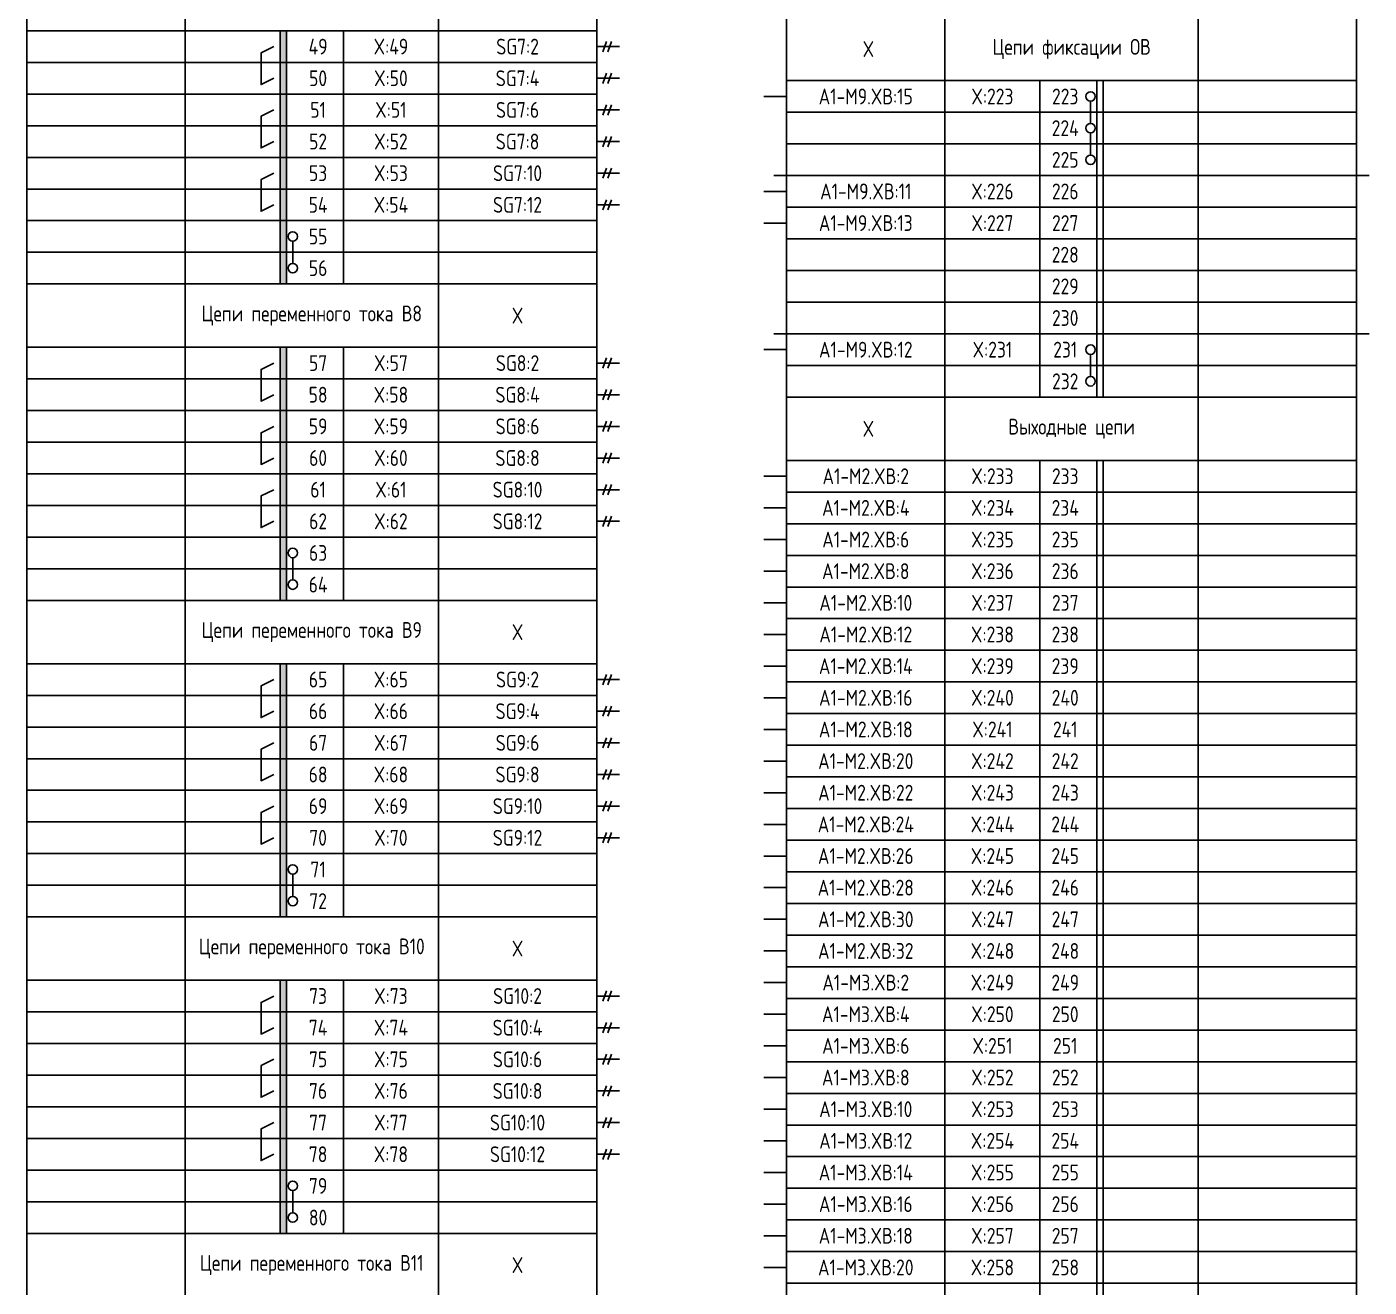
# Model space of a CAD drawing. Header units: millimetres. Extents: x -1315 to 7958, y -96 to 618.
# Drawn here: x 6228 to 6440, y 131.6 to 330.7 of the extents above; entities that cross this region are included whole.
import ezdxf

# ---------------------------------------------------------------- set-up
doc = ezdxf.new("R2010")
doc.units = ezdxf.units.MM
doc.styles.add('Gost_type_A', font='GOST_A.TTF')

msp = doc.modelspace()

# ---------------------------------------------------------------- hatches: boundary and pattern name
h = msp.add_hatch(color=256)
h.dxf.hatch_style = 1
h.paths.add_polyline_path([(6269, 330.07), (6268, 330.07), (6268, 290.07), (6269, 290.07)])
h = msp.add_hatch(color=256)
h.dxf.hatch_style = 1
h.paths.add_polyline_path([(6269, 280.07), (6268, 280.07), (6268, 240.07), (6269, 240.07)])
h = msp.add_hatch(color=256)
h.dxf.hatch_style = 1
h.paths.add_polyline_path([(6269, 230.07), (6268, 230.07), (6268, 190.07), (6269, 190.07)])
h = msp.add_hatch(color=256)
h.dxf.hatch_style = 1
h.paths.add_polyline_path([(6269, 180.07), (6268, 180.07), (6268, 140.07), (6269, 140.07)])

# ---------------------------------------------------------------- linework, layer by layer
for p, q in [((6318, 327.57), (6321.62, 327.57)), ((6319.54, 328.38), (6318.96, 326.76)), ((6320.33, 328.38), (6319.75, 326.76)), ((6318, 322.57), (6321.62, 322.57)), ((6319.54, 323.38), (6318.96, 321.76)), ((6320.33, 323.38), (6319.75, 321.76)), ((6397, 322.19), (6397, 272.19)), ((6319.54, 318.38), (6318.96, 316.76)), ((6320.33, 318.38), (6319.75, 316.76)), ((6348, 319.69), (6344.38, 319.69)), ((6396, 315.44), (6396, 318.94)), ((6318, 317.57), (6321.62, 317.57)), ((6396, 310.44), (6396, 313.94)), ((6318, 312.57), (6321.62, 312.57)), ((6319.54, 313.38), (6318.96, 311.76)), ((6320.33, 313.38), (6319.75, 311.76)), ((6318, 307.57), (6321.62, 307.57)), ((6319.54, 308.38), (6318.96, 306.76)), ((6320.33, 308.38), (6319.75, 306.76)), ((6346, 307.19), (6440, 307.19)), ((6319.54, 303.38), (6318.96, 301.76)), ((6320.33, 303.38), (6319.75, 301.76)), ((6348, 304.69), (6344.38, 304.69)), ((6318, 302.57), (6321.62, 302.57)), ((6348, 299.69), (6344.38, 299.69)), ((6270, 293.32), (6270, 296.82)), ((6346, 282.19), (6440, 282.19)), ((6319.54, 278.38), (6318.96, 276.76)), ((6320.33, 278.38), (6319.75, 276.76)), ((6348, 279.69), (6344.38, 279.69)), ((6396, 275.44), (6396, 278.94)), ((6318, 277.57), (6321.62, 277.57)), ((6318, 272.57), (6321.62, 272.57)), ((6319.54, 273.38), (6318.96, 271.76)), ((6320.33, 273.38), (6319.75, 271.76)), ((6318, 267.57), (6321.62, 267.57)), ((6319.54, 268.38), (6318.96, 266.76)), ((6320.33, 268.38), (6319.75, 266.76)), ((6319.54, 263.38), (6318.96, 261.76)), ((6320.33, 263.38), (6319.75, 261.76)), ((6318, 262.57), (6321.62, 262.57)), ((6397, 262.19), (6397, 42.19)), ((6348, 259.69), (6344.38, 259.69)), ((6318, 257.57), (6321.62, 257.57)), ((6319.54, 258.38), (6318.96, 256.76)), ((6320.33, 258.38), (6319.75, 256.76)), ((6348, 254.69), (6344.38, 254.69)), ((6318, 252.57), (6321.62, 252.57)), ((6319.54, 253.38), (6318.96, 251.76)), ((6320.33, 253.38), (6319.75, 251.76)), ((6348, 249.69), (6344.38, 249.69)), ((6270, 243.32), (6270, 246.82)), ((6348, 244.69), (6344.38, 244.69)), ((6348, 239.69), (6344.38, 239.69)), ((6348, 234.69), (6344.38, 234.69)), ((6348, 229.69), (6344.38, 229.69)), ((6318, 227.57), (6321.62, 227.57)), ((6319.54, 228.38), (6318.96, 226.76)), ((6320.33, 228.38), (6319.75, 226.76)), ((6319.54, 223.38), (6318.96, 221.76)), ((6320.33, 223.38), (6319.75, 221.76)), ((6348, 224.69), (6344.38, 224.69)), ((6318, 222.57), (6321.62, 222.57)), ((6319.54, 218.38), (6318.96, 216.76)), ((6320.33, 218.38), (6319.75, 216.76)), ((6348, 219.69), (6344.38, 219.69)), ((6318, 217.57), (6321.62, 217.57)), ((6348, 214.69), (6344.38, 214.69)), ((6318, 212.57), (6321.62, 212.57)), ((6319.54, 213.38), (6318.96, 211.76)), ((6320.33, 213.38), (6319.75, 211.76)), ((6319.54, 208.38), (6318.96, 206.76)), ((6320.33, 208.38), (6319.75, 206.76)), ((6348, 209.69), (6344.38, 209.69)), ((6318, 207.57), (6321.62, 207.57)), ((6348, 204.69), (6344.38, 204.69)), ((6318, 202.57), (6321.62, 202.57)), ((6319.54, 203.38), (6318.96, 201.76)), ((6320.33, 203.38), (6319.75, 201.76)), ((6348, 199.69), (6344.38, 199.69)), ((6270, 193.32), (6270, 196.82)), ((6348, 194.69), (6344.38, 194.69)), ((6348, 189.69), (6344.38, 189.69)), ((6348, 184.69), (6344.38, 184.69)), ((6319.54, 178.38), (6318.96, 176.76)), ((6320.33, 178.38), (6319.75, 176.76)), ((6348, 179.69), (6344.38, 179.69)), ((6318, 177.57), (6321.62, 177.57)), ((6348, 174.69), (6344.38, 174.69)), ((6318, 172.57), (6321.62, 172.57)), ((6319.54, 173.38), (6318.96, 171.76)), ((6320.33, 173.38), (6319.75, 171.76)), ((6348, 169.69), (6344.38, 169.69)), ((6318, 167.57), (6321.62, 167.57)), ((6319.54, 168.38), (6318.96, 166.76)), ((6320.33, 168.38), (6319.75, 166.76)), ((6319.54, 163.38), (6318.96, 161.76)), ((6320.33, 163.38), (6319.75, 161.76)), ((6348, 164.69), (6344.38, 164.69)), ((6318, 162.57), (6321.62, 162.57)), ((6348, 159.69), (6344.38, 159.69)), ((6318, 157.57), (6321.62, 157.57)), ((6319.54, 158.38), (6318.96, 156.76)), ((6320.33, 158.38), (6319.75, 156.76)), ((6319.54, 153.38), (6318.96, 151.76)), ((6320.33, 153.38), (6319.75, 151.76)), ((6348, 154.69), (6344.38, 154.69)), ((6318, 152.57), (6321.62, 152.57)), ((6348, 149.69), (6344.38, 149.69)), ((6270, 143.32), (6270, 146.82)), ((6348, 144.69), (6344.38, 144.69)), ((6348, 139.69), (6344.38, 139.69)), ((6348, 134.69), (6344.38, 134.69))]:
    msp.add_line(p, q)
for points in [[(6228, 340.07), (6253, 340.07), (6253, 330.07), (6228, 330.07)], [(6253, 340.07), (6293, 340.07), (6293, 330.07), (6253, 330.07)], [(6318, 340.07), (6293, 340.07), (6293, 330.07), (6318, 330.07)], [(6348, 332.19), (6373, 332.19), (6373, 322.19), (6348, 322.19)], [(6413, 332.19), (6373, 332.19), (6373, 322.19), (6413, 322.19)], [(6438, 332.19), (6413, 332.19), (6413, 322.19), (6438, 322.19)], [(6228, 330.07), (6253, 330.07), (6253, 325.07), (6228, 325.07)], [(6253, 330.07), (6268, 330.07), (6268, 325.07), (6253, 325.07)], [(6268, 330.07), (6278, 330.07), (6278, 325.07), (6268, 325.07)], [(6293, 330.07), (6278, 330.07), (6278, 325.07), (6293, 325.07)], [(6318, 330.07), (6293, 330.07), (6293, 325.07), (6318, 325.07)], [(6228, 325.07), (6253, 325.07), (6253, 320.07), (6228, 320.07)], [(6253, 325.07), (6268, 325.07), (6268, 320.07), (6253, 320.07)], [(6268, 325.07), (6278, 325.07), (6278, 320.07), (6268, 320.07)], [(6293, 325.07), (6278, 325.07), (6278, 320.07), (6293, 320.07)], [(6318, 325.07), (6293, 325.07), (6293, 320.07), (6318, 320.07)], [(6348, 322.19), (6373, 322.19), (6373, 317.19), (6348, 317.19)], [(6373, 322.19), (6388, 322.19), (6388, 317.19), (6373, 317.19)], [(6388, 322.19), (6398, 322.19), (6398, 317.19), (6388, 317.19)], [(6413, 322.19), (6398, 322.19), (6398, 317.19), (6413, 317.19)], [(6438, 322.19), (6413, 322.19), (6413, 317.19), (6438, 317.19)], [(6228, 320.07), (6253, 320.07), (6253, 315.07), (6228, 315.07)], [(6253, 320.07), (6268, 320.07), (6268, 315.07), (6253, 315.07)], [(6268, 320.07), (6278, 320.07), (6278, 315.07), (6268, 315.07)], [(6293, 320.07), (6278, 320.07), (6278, 315.07), (6293, 315.07)], [(6318, 320.07), (6293, 320.07), (6293, 315.07), (6318, 315.07)], [(6348, 317.19), (6373, 317.19), (6373, 312.19), (6348, 312.19)], [(6373, 317.19), (6388, 317.19), (6388, 312.19), (6373, 312.19)], [(6388, 317.19), (6398, 317.19), (6398, 312.19), (6388, 312.19)], [(6413, 317.19), (6398, 317.19), (6398, 312.19), (6413, 312.19)], [(6438, 317.19), (6413, 317.19), (6413, 312.19), (6438, 312.19)], [(6228, 315.07), (6253, 315.07), (6253, 310.07), (6228, 310.07)], [(6253, 315.07), (6268, 315.07), (6268, 310.07), (6253, 310.07)], [(6268, 315.07), (6278, 315.07), (6278, 310.07), (6268, 310.07)], [(6293, 315.07), (6278, 315.07), (6278, 310.07), (6293, 310.07)], [(6318, 315.07), (6293, 315.07), (6293, 310.07), (6318, 310.07)], [(6348, 312.19), (6373, 312.19), (6373, 307.19), (6348, 307.19)], [(6373, 312.19), (6388, 312.19), (6388, 307.19), (6373, 307.19)], [(6388, 312.19), (6398, 312.19), (6398, 307.19), (6388, 307.19)], [(6413, 312.19), (6398, 312.19), (6398, 307.19), (6413, 307.19)], [(6438, 312.19), (6413, 312.19), (6413, 307.19), (6438, 307.19)], [(6228, 310.07), (6253, 310.07), (6253, 305.07), (6228, 305.07)], [(6253, 310.07), (6268, 310.07), (6268, 305.07), (6253, 305.07)], [(6268, 310.07), (6278, 310.07), (6278, 305.07), (6268, 305.07)], [(6293, 310.07), (6278, 310.07), (6278, 305.07), (6293, 305.07)], [(6318, 310.07), (6293, 310.07), (6293, 305.07), (6318, 305.07)], [(6348, 307.19), (6373, 307.19), (6373, 302.19), (6348, 302.19)], [(6373, 307.19), (6388, 307.19), (6388, 302.19), (6373, 302.19)], [(6388, 307.19), (6398, 307.19), (6398, 302.19), (6388, 302.19)], [(6413, 307.19), (6398, 307.19), (6398, 302.19), (6413, 302.19)], [(6438, 307.19), (6413, 307.19), (6413, 302.19), (6438, 302.19)], [(6228, 305.07), (6253, 305.07), (6253, 300.07), (6228, 300.07)], [(6253, 305.07), (6268, 305.07), (6268, 300.07), (6253, 300.07)], [(6268, 305.07), (6278, 305.07), (6278, 300.07), (6268, 300.07)], [(6293, 305.07), (6278, 305.07), (6278, 300.07), (6293, 300.07)], [(6318, 305.07), (6293, 305.07), (6293, 300.07), (6318, 300.07)], [(6348, 302.19), (6373, 302.19), (6373, 297.19), (6348, 297.19)], [(6373, 302.19), (6388, 302.19), (6388, 297.19), (6373, 297.19)], [(6388, 302.19), (6398, 302.19), (6398, 297.19), (6388, 297.19)], [(6413, 302.19), (6398, 302.19), (6398, 297.19), (6413, 297.19)], [(6438, 302.19), (6413, 302.19), (6413, 297.19), (6438, 297.19)], [(6228, 300.07), (6253, 300.07), (6253, 295.07), (6228, 295.07)], [(6253, 300.07), (6268, 300.07), (6268, 295.07), (6253, 295.07)], [(6268, 300.07), (6278, 300.07), (6278, 295.07), (6268, 295.07)], [(6293, 300.07), (6278, 300.07), (6278, 295.07), (6293, 295.07)], [(6318, 300.07), (6293, 300.07), (6293, 295.07), (6318, 295.07)], [(6348, 297.19), (6373, 297.19), (6373, 292.19), (6348, 292.19)], [(6373, 297.19), (6388, 297.19), (6388, 292.19), (6373, 292.19)], [(6388, 297.19), (6398, 297.19), (6398, 292.19), (6388, 292.19)], [(6413, 297.19), (6398, 297.19), (6398, 292.19), (6413, 292.19)], [(6438, 297.19), (6413, 297.19), (6413, 292.19), (6438, 292.19)], [(6228, 295.07), (6253, 295.07), (6253, 290.07), (6228, 290.07)], [(6253, 295.07), (6268, 295.07), (6268, 290.07), (6253, 290.07)], [(6268, 295.07), (6278, 295.07), (6278, 290.07), (6268, 290.07)], [(6293, 295.07), (6278, 295.07), (6278, 290.07), (6293, 290.07)], [(6318, 295.07), (6293, 295.07), (6293, 290.07), (6318, 290.07)], [(6348, 292.19), (6373, 292.19), (6373, 287.19), (6348, 287.19)], [(6373, 292.19), (6388, 292.19), (6388, 287.19), (6373, 287.19)], [(6388, 292.19), (6398, 292.19), (6398, 287.19), (6388, 287.19)], [(6413, 292.19), (6398, 292.19), (6398, 287.19), (6413, 287.19)], [(6438, 292.19), (6413, 292.19), (6413, 287.19), (6438, 287.19)], [(6228, 290.07), (6253, 290.07), (6253, 280.07), (6228, 280.07)], [(6253, 290.07), (6293, 290.07), (6293, 280.07), (6253, 280.07)], [(6318, 290.07), (6293, 290.07), (6293, 280.07), (6318, 280.07)], [(6348, 287.19), (6373, 287.19), (6373, 282.19), (6348, 282.19)], [(6373, 287.19), (6388, 287.19), (6388, 282.19), (6373, 282.19)], [(6388, 287.19), (6398, 287.19), (6398, 282.19), (6388, 282.19)], [(6413, 287.19), (6398, 287.19), (6398, 282.19), (6413, 282.19)], [(6438, 287.19), (6413, 287.19), (6413, 282.19), (6438, 282.19)], [(6348, 282.19), (6373, 282.19), (6373, 277.19), (6348, 277.19)], [(6373, 282.19), (6388, 282.19), (6388, 277.19), (6373, 277.19)], [(6388, 282.19), (6398, 282.19), (6398, 277.19), (6388, 277.19)], [(6413, 282.19), (6398, 282.19), (6398, 277.19), (6413, 277.19)], [(6438, 282.19), (6413, 282.19), (6413, 277.19), (6438, 277.19)], [(6228, 280.07), (6253, 280.07), (6253, 275.07), (6228, 275.07)], [(6253, 280.07), (6268, 280.07), (6268, 275.07), (6253, 275.07)], [(6268, 280.07), (6278, 280.07), (6278, 275.07), (6268, 275.07)], [(6293, 280.07), (6278, 280.07), (6278, 275.07), (6293, 275.07)], [(6318, 280.07), (6293, 280.07), (6293, 275.07), (6318, 275.07)], [(6348, 277.19), (6373, 277.19), (6373, 272.19), (6348, 272.19)], [(6373, 277.19), (6388, 277.19), (6388, 272.19), (6373, 272.19)], [(6388, 277.19), (6398, 277.19), (6398, 272.19), (6388, 272.19)], [(6413, 277.19), (6398, 277.19), (6398, 272.19), (6413, 272.19)], [(6438, 277.19), (6413, 277.19), (6413, 272.19), (6438, 272.19)], [(6228, 275.07), (6253, 275.07), (6253, 270.07), (6228, 270.07)], [(6253, 275.07), (6268, 275.07), (6268, 270.07), (6253, 270.07)], [(6268, 275.07), (6278, 275.07), (6278, 270.07), (6268, 270.07)], [(6293, 275.07), (6278, 275.07), (6278, 270.07), (6293, 270.07)], [(6318, 275.07), (6293, 275.07), (6293, 270.07), (6318, 270.07)], [(6348, 272.19), (6373, 272.19), (6373, 262.19), (6348, 262.19)], [(6413, 272.19), (6373, 272.19), (6373, 262.19), (6413, 262.19)], [(6438, 272.19), (6413, 272.19), (6413, 262.19), (6438, 262.19)], [(6228, 270.07), (6253, 270.07), (6253, 265.07), (6228, 265.07)], [(6253, 270.07), (6268, 270.07), (6268, 265.07), (6253, 265.07)], [(6268, 270.07), (6278, 270.07), (6278, 265.07), (6268, 265.07)], [(6293, 270.07), (6278, 270.07), (6278, 265.07), (6293, 265.07)], [(6318, 270.07), (6293, 270.07), (6293, 265.07), (6318, 265.07)], [(6228, 265.07), (6253, 265.07), (6253, 260.07), (6228, 260.07)], [(6253, 265.07), (6268, 265.07), (6268, 260.07), (6253, 260.07)], [(6268, 265.07), (6278, 265.07), (6278, 260.07), (6268, 260.07)], [(6293, 265.07), (6278, 265.07), (6278, 260.07), (6293, 260.07)], [(6318, 265.07), (6293, 265.07), (6293, 260.07), (6318, 260.07)], [(6348, 262.19), (6373, 262.19), (6373, 257.19), (6348, 257.19)], [(6373, 262.19), (6388, 262.19), (6388, 257.19), (6373, 257.19)], [(6388, 262.19), (6398, 262.19), (6398, 257.19), (6388, 257.19)], [(6413, 262.19), (6398, 262.19), (6398, 257.19), (6413, 257.19)], [(6438, 262.19), (6413, 262.19), (6413, 257.19), (6438, 257.19)], [(6228, 260.07), (6253, 260.07), (6253, 255.07), (6228, 255.07)], [(6253, 260.07), (6268, 260.07), (6268, 255.07), (6253, 255.07)], [(6268, 260.07), (6278, 260.07), (6278, 255.07), (6268, 255.07)], [(6293, 260.07), (6278, 260.07), (6278, 255.07), (6293, 255.07)], [(6318, 260.07), (6293, 260.07), (6293, 255.07), (6318, 255.07)], [(6348, 257.19), (6373, 257.19), (6373, 252.19), (6348, 252.19)], [(6373, 257.19), (6388, 257.19), (6388, 252.19), (6373, 252.19)], [(6388, 257.19), (6398, 257.19), (6398, 252.19), (6388, 252.19)], [(6413, 257.19), (6398, 257.19), (6398, 252.19), (6413, 252.19)], [(6438, 257.19), (6413, 257.19), (6413, 252.19), (6438, 252.19)], [(6228, 255.07), (6253, 255.07), (6253, 250.07), (6228, 250.07)], [(6253, 255.07), (6268, 255.07), (6268, 250.07), (6253, 250.07)], [(6268, 255.07), (6278, 255.07), (6278, 250.07), (6268, 250.07)], [(6293, 255.07), (6278, 255.07), (6278, 250.07), (6293, 250.07)], [(6318, 255.07), (6293, 255.07), (6293, 250.07), (6318, 250.07)], [(6348, 252.19), (6373, 252.19), (6373, 247.19), (6348, 247.19)], [(6373, 252.19), (6388, 252.19), (6388, 247.19), (6373, 247.19)], [(6388, 252.19), (6398, 252.19), (6398, 247.19), (6388, 247.19)], [(6413, 252.19), (6398, 252.19), (6398, 247.19), (6413, 247.19)], [(6438, 252.19), (6413, 252.19), (6413, 247.19), (6438, 247.19)], [(6228, 250.07), (6253, 250.07), (6253, 245.07), (6228, 245.07)], [(6253, 250.07), (6268, 250.07), (6268, 245.07), (6253, 245.07)], [(6268, 250.07), (6278, 250.07), (6278, 245.07), (6268, 245.07)], [(6293, 250.07), (6278, 250.07), (6278, 245.07), (6293, 245.07)], [(6318, 250.07), (6293, 250.07), (6293, 245.07), (6318, 245.07)], [(6348, 247.19), (6373, 247.19), (6373, 242.19), (6348, 242.19)], [(6373, 247.19), (6388, 247.19), (6388, 242.19), (6373, 242.19)], [(6388, 247.19), (6398, 247.19), (6398, 242.19), (6388, 242.19)], [(6413, 247.19), (6398, 247.19), (6398, 242.19), (6413, 242.19)], [(6438, 247.19), (6413, 247.19), (6413, 242.19), (6438, 242.19)], [(6228, 245.07), (6253, 245.07), (6253, 240.07), (6228, 240.07)], [(6253, 245.07), (6268, 245.07), (6268, 240.07), (6253, 240.07)], [(6268, 245.07), (6278, 245.07), (6278, 240.07), (6268, 240.07)], [(6293, 245.07), (6278, 245.07), (6278, 240.07), (6293, 240.07)], [(6318, 245.07), (6293, 245.07), (6293, 240.07), (6318, 240.07)], [(6348, 242.19), (6373, 242.19), (6373, 237.19), (6348, 237.19)], [(6373, 242.19), (6388, 242.19), (6388, 237.19), (6373, 237.19)], [(6388, 242.19), (6398, 242.19), (6398, 237.19), (6388, 237.19)], [(6413, 242.19), (6398, 242.19), (6398, 237.19), (6413, 237.19)], [(6438, 242.19), (6413, 242.19), (6413, 237.19), (6438, 237.19)], [(6228, 240.07), (6253, 240.07), (6253, 230.07), (6228, 230.07)], [(6253, 240.07), (6293, 240.07), (6293, 230.07), (6253, 230.07)], [(6318, 240.07), (6293, 240.07), (6293, 230.07), (6318, 230.07)], [(6348, 237.19), (6373, 237.19), (6373, 232.19), (6348, 232.19)], [(6373, 237.19), (6388, 237.19), (6388, 232.19), (6373, 232.19)], [(6388, 237.19), (6398, 237.19), (6398, 232.19), (6388, 232.19)], [(6413, 237.19), (6398, 237.19), (6398, 232.19), (6413, 232.19)], [(6438, 237.19), (6413, 237.19), (6413, 232.19), (6438, 232.19)], [(6348, 232.19), (6373, 232.19), (6373, 227.19), (6348, 227.19)], [(6373, 232.19), (6388, 232.19), (6388, 227.19), (6373, 227.19)], [(6388, 232.19), (6398, 232.19), (6398, 227.19), (6388, 227.19)], [(6413, 232.19), (6398, 232.19), (6398, 227.19), (6413, 227.19)], [(6438, 232.19), (6413, 232.19), (6413, 227.19), (6438, 227.19)], [(6228, 230.07), (6253, 230.07), (6253, 225.07), (6228, 225.07)], [(6253, 230.07), (6268, 230.07), (6268, 225.07), (6253, 225.07)], [(6268, 230.07), (6278, 230.07), (6278, 225.07), (6268, 225.07)], [(6293, 230.07), (6278, 230.07), (6278, 225.07), (6293, 225.07)], [(6318, 230.07), (6293, 230.07), (6293, 225.07), (6318, 225.07)], [(6348, 227.19), (6373, 227.19), (6373, 222.19), (6348, 222.19)], [(6373, 227.19), (6388, 227.19), (6388, 222.19), (6373, 222.19)], [(6388, 227.19), (6398, 227.19), (6398, 222.19), (6388, 222.19)], [(6413, 227.19), (6398, 227.19), (6398, 222.19), (6413, 222.19)], [(6438, 227.19), (6413, 227.19), (6413, 222.19), (6438, 222.19)], [(6228, 225.07), (6253, 225.07), (6253, 220.07), (6228, 220.07)], [(6253, 225.07), (6268, 225.07), (6268, 220.07), (6253, 220.07)], [(6268, 225.07), (6278, 225.07), (6278, 220.07), (6268, 220.07)], [(6293, 225.07), (6278, 225.07), (6278, 220.07), (6293, 220.07)], [(6318, 225.07), (6293, 225.07), (6293, 220.07), (6318, 220.07)], [(6348, 222.19), (6373, 222.19), (6373, 217.19), (6348, 217.19)], [(6373, 222.19), (6388, 222.19), (6388, 217.19), (6373, 217.19)], [(6388, 222.19), (6398, 222.19), (6398, 217.19), (6388, 217.19)], [(6413, 222.19), (6398, 222.19), (6398, 217.19), (6413, 217.19)], [(6438, 222.19), (6413, 222.19), (6413, 217.19), (6438, 217.19)], [(6228, 220.07), (6253, 220.07), (6253, 215.07), (6228, 215.07)], [(6253, 220.07), (6268, 220.07), (6268, 215.07), (6253, 215.07)], [(6268, 220.07), (6278, 220.07), (6278, 215.07), (6268, 215.07)], [(6293, 220.07), (6278, 220.07), (6278, 215.07), (6293, 215.07)], [(6318, 220.07), (6293, 220.07), (6293, 215.07), (6318, 215.07)], [(6348, 217.19), (6373, 217.19), (6373, 212.19), (6348, 212.19)], [(6373, 217.19), (6388, 217.19), (6388, 212.19), (6373, 212.19)], [(6388, 217.19), (6398, 217.19), (6398, 212.19), (6388, 212.19)], [(6413, 217.19), (6398, 217.19), (6398, 212.19), (6413, 212.19)], [(6438, 217.19), (6413, 217.19), (6413, 212.19), (6438, 212.19)], [(6228, 215.07), (6253, 215.07), (6253, 210.07), (6228, 210.07)], [(6253, 215.07), (6268, 215.07), (6268, 210.07), (6253, 210.07)], [(6268, 215.07), (6278, 215.07), (6278, 210.07), (6268, 210.07)], [(6293, 215.07), (6278, 215.07), (6278, 210.07), (6293, 210.07)], [(6318, 215.07), (6293, 215.07), (6293, 210.07), (6318, 210.07)], [(6348, 212.19), (6373, 212.19), (6373, 207.19), (6348, 207.19)], [(6373, 212.19), (6388, 212.19), (6388, 207.19), (6373, 207.19)], [(6388, 212.19), (6398, 212.19), (6398, 207.19), (6388, 207.19)], [(6413, 212.19), (6398, 212.19), (6398, 207.19), (6413, 207.19)], [(6438, 212.19), (6413, 212.19), (6413, 207.19), (6438, 207.19)], [(6228, 210.07), (6253, 210.07), (6253, 205.07), (6228, 205.07)], [(6253, 210.07), (6268, 210.07), (6268, 205.07), (6253, 205.07)], [(6268, 210.07), (6278, 210.07), (6278, 205.07), (6268, 205.07)], [(6293, 210.07), (6278, 210.07), (6278, 205.07), (6293, 205.07)], [(6318, 210.07), (6293, 210.07), (6293, 205.07), (6318, 205.07)], [(6348, 207.19), (6373, 207.19), (6373, 202.19), (6348, 202.19)], [(6373, 207.19), (6388, 207.19), (6388, 202.19), (6373, 202.19)], [(6388, 207.19), (6398, 207.19), (6398, 202.19), (6388, 202.19)], [(6413, 207.19), (6398, 207.19), (6398, 202.19), (6413, 202.19)], [(6438, 207.19), (6413, 207.19), (6413, 202.19), (6438, 202.19)], [(6228, 205.07), (6253, 205.07), (6253, 200.07), (6228, 200.07)], [(6253, 205.07), (6268, 205.07), (6268, 200.07), (6253, 200.07)], [(6268, 205.07), (6278, 205.07), (6278, 200.07), (6268, 200.07)], [(6293, 205.07), (6278, 205.07), (6278, 200.07), (6293, 200.07)], [(6318, 205.07), (6293, 205.07), (6293, 200.07), (6318, 200.07)], [(6348, 202.19), (6373, 202.19), (6373, 197.19), (6348, 197.19)], [(6373, 202.19), (6388, 202.19), (6388, 197.19), (6373, 197.19)], [(6388, 202.19), (6398, 202.19), (6398, 197.19), (6388, 197.19)], [(6413, 202.19), (6398, 202.19), (6398, 197.19), (6413, 197.19)], [(6438, 202.19), (6413, 202.19), (6413, 197.19), (6438, 197.19)], [(6228, 200.07), (6253, 200.07), (6253, 195.07), (6228, 195.07)], [(6253, 200.07), (6268, 200.07), (6268, 195.07), (6253, 195.07)], [(6268, 200.07), (6278, 200.07), (6278, 195.07), (6268, 195.07)], [(6293, 200.07), (6278, 200.07), (6278, 195.07), (6293, 195.07)], [(6318, 200.07), (6293, 200.07), (6293, 195.07), (6318, 195.07)], [(6348, 197.19), (6373, 197.19), (6373, 192.19), (6348, 192.19)], [(6373, 197.19), (6388, 197.19), (6388, 192.19), (6373, 192.19)], [(6388, 197.19), (6398, 197.19), (6398, 192.19), (6388, 192.19)], [(6413, 197.19), (6398, 197.19), (6398, 192.19), (6413, 192.19)], [(6438, 197.19), (6413, 197.19), (6413, 192.19), (6438, 192.19)], [(6228, 195.07), (6253, 195.07), (6253, 190.07), (6228, 190.07)], [(6253, 195.07), (6268, 195.07), (6268, 190.07), (6253, 190.07)], [(6268, 195.07), (6278, 195.07), (6278, 190.07), (6268, 190.07)], [(6293, 195.07), (6278, 195.07), (6278, 190.07), (6293, 190.07)], [(6318, 195.07), (6293, 195.07), (6293, 190.07), (6318, 190.07)], [(6348, 192.19), (6373, 192.19), (6373, 187.19), (6348, 187.19)], [(6373, 192.19), (6388, 192.19), (6388, 187.19), (6373, 187.19)], [(6388, 192.19), (6398, 192.19), (6398, 187.19), (6388, 187.19)], [(6413, 192.19), (6398, 192.19), (6398, 187.19), (6413, 187.19)], [(6438, 192.19), (6413, 192.19), (6413, 187.19), (6438, 187.19)], [(6228, 190.07), (6253, 190.07), (6253, 180.07), (6228, 180.07)], [(6253, 190.07), (6293, 190.07), (6293, 180.07), (6253, 180.07)], [(6318, 190.07), (6293, 190.07), (6293, 180.07), (6318, 180.07)], [(6348, 187.19), (6373, 187.19), (6373, 182.19), (6348, 182.19)], [(6373, 187.19), (6388, 187.19), (6388, 182.19), (6373, 182.19)], [(6388, 187.19), (6398, 187.19), (6398, 182.19), (6388, 182.19)], [(6413, 187.19), (6398, 187.19), (6398, 182.19), (6413, 182.19)], [(6438, 187.19), (6413, 187.19), (6413, 182.19), (6438, 182.19)], [(6348, 182.19), (6373, 182.19), (6373, 177.19), (6348, 177.19)], [(6373, 182.19), (6388, 182.19), (6388, 177.19), (6373, 177.19)], [(6388, 182.19), (6398, 182.19), (6398, 177.19), (6388, 177.19)], [(6413, 182.19), (6398, 182.19), (6398, 177.19), (6413, 177.19)], [(6438, 182.19), (6413, 182.19), (6413, 177.19), (6438, 177.19)], [(6228, 180.07), (6253, 180.07), (6253, 175.07), (6228, 175.07)], [(6253, 180.07), (6268, 180.07), (6268, 175.07), (6253, 175.07)], [(6268, 180.07), (6278, 180.07), (6278, 175.07), (6268, 175.07)], [(6293, 180.07), (6278, 180.07), (6278, 175.07), (6293, 175.07)], [(6318, 180.07), (6293, 180.07), (6293, 175.07), (6318, 175.07)], [(6348, 177.19), (6373, 177.19), (6373, 172.19), (6348, 172.19)], [(6373, 177.19), (6388, 177.19), (6388, 172.19), (6373, 172.19)], [(6388, 177.19), (6398, 177.19), (6398, 172.19), (6388, 172.19)], [(6413, 177.19), (6398, 177.19), (6398, 172.19), (6413, 172.19)], [(6438, 177.19), (6413, 177.19), (6413, 172.19), (6438, 172.19)], [(6228, 175.07), (6253, 175.07), (6253, 170.07), (6228, 170.07)], [(6253, 175.07), (6268, 175.07), (6268, 170.07), (6253, 170.07)], [(6268, 175.07), (6278, 175.07), (6278, 170.07), (6268, 170.07)], [(6293, 175.07), (6278, 175.07), (6278, 170.07), (6293, 170.07)], [(6318, 175.07), (6293, 175.07), (6293, 170.07), (6318, 170.07)], [(6348, 172.19), (6373, 172.19), (6373, 167.19), (6348, 167.19)], [(6373, 172.19), (6388, 172.19), (6388, 167.19), (6373, 167.19)], [(6388, 172.19), (6398, 172.19), (6398, 167.19), (6388, 167.19)], [(6413, 172.19), (6398, 172.19), (6398, 167.19), (6413, 167.19)], [(6438, 172.19), (6413, 172.19), (6413, 167.19), (6438, 167.19)], [(6228, 170.07), (6253, 170.07), (6253, 165.07), (6228, 165.07)], [(6253, 170.07), (6268, 170.07), (6268, 165.07), (6253, 165.07)], [(6268, 170.07), (6278, 170.07), (6278, 165.07), (6268, 165.07)], [(6293, 170.07), (6278, 170.07), (6278, 165.07), (6293, 165.07)], [(6318, 170.07), (6293, 170.07), (6293, 165.07), (6318, 165.07)], [(6348, 167.19), (6373, 167.19), (6373, 162.19), (6348, 162.19)], [(6373, 167.19), (6388, 167.19), (6388, 162.19), (6373, 162.19)], [(6388, 167.19), (6398, 167.19), (6398, 162.19), (6388, 162.19)], [(6413, 167.19), (6398, 167.19), (6398, 162.19), (6413, 162.19)], [(6438, 167.19), (6413, 167.19), (6413, 162.19), (6438, 162.19)], [(6228, 165.07), (6253, 165.07), (6253, 160.07), (6228, 160.07)], [(6253, 165.07), (6268, 165.07), (6268, 160.07), (6253, 160.07)], [(6268, 165.07), (6278, 165.07), (6278, 160.07), (6268, 160.07)], [(6293, 165.07), (6278, 165.07), (6278, 160.07), (6293, 160.07)], [(6318, 165.07), (6293, 165.07), (6293, 160.07), (6318, 160.07)], [(6348, 162.19), (6373, 162.19), (6373, 157.19), (6348, 157.19)], [(6373, 162.19), (6388, 162.19), (6388, 157.19), (6373, 157.19)], [(6388, 162.19), (6398, 162.19), (6398, 157.19), (6388, 157.19)], [(6413, 162.19), (6398, 162.19), (6398, 157.19), (6413, 157.19)], [(6438, 162.19), (6413, 162.19), (6413, 157.19), (6438, 157.19)], [(6228, 160.07), (6253, 160.07), (6253, 155.07), (6228, 155.07)], [(6253, 160.07), (6268, 160.07), (6268, 155.07), (6253, 155.07)], [(6268, 160.07), (6278, 160.07), (6278, 155.07), (6268, 155.07)], [(6293, 160.07), (6278, 160.07), (6278, 155.07), (6293, 155.07)], [(6318, 160.07), (6293, 160.07), (6293, 155.07), (6318, 155.07)], [(6348, 157.19), (6373, 157.19), (6373, 152.19), (6348, 152.19)], [(6373, 157.19), (6388, 157.19), (6388, 152.19), (6373, 152.19)], [(6388, 157.19), (6398, 157.19), (6398, 152.19), (6388, 152.19)], [(6413, 157.19), (6398, 157.19), (6398, 152.19), (6413, 152.19)], [(6438, 157.19), (6413, 157.19), (6413, 152.19), (6438, 152.19)], [(6228, 155.07), (6253, 155.07), (6253, 150.07), (6228, 150.07)], [(6253, 155.07), (6268, 155.07), (6268, 150.07), (6253, 150.07)], [(6268, 155.07), (6278, 155.07), (6278, 150.07), (6268, 150.07)], [(6293, 155.07), (6278, 155.07), (6278, 150.07), (6293, 150.07)], [(6318, 155.07), (6293, 155.07), (6293, 150.07), (6318, 150.07)], [(6348, 152.19), (6373, 152.19), (6373, 147.19), (6348, 147.19)], [(6373, 152.19), (6388, 152.19), (6388, 147.19), (6373, 147.19)], [(6388, 152.19), (6398, 152.19), (6398, 147.19), (6388, 147.19)], [(6413, 152.19), (6398, 152.19), (6398, 147.19), (6413, 147.19)], [(6438, 152.19), (6413, 152.19), (6413, 147.19), (6438, 147.19)], [(6228, 150.07), (6253, 150.07), (6253, 145.07), (6228, 145.07)], [(6253, 150.07), (6268, 150.07), (6268, 145.07), (6253, 145.07)], [(6268, 150.07), (6278, 150.07), (6278, 145.07), (6268, 145.07)], [(6293, 150.07), (6278, 150.07), (6278, 145.07), (6293, 145.07)], [(6318, 150.07), (6293, 150.07), (6293, 145.07), (6318, 145.07)], [(6348, 147.19), (6373, 147.19), (6373, 142.19), (6348, 142.19)], [(6373, 147.19), (6388, 147.19), (6388, 142.19), (6373, 142.19)], [(6388, 147.19), (6398, 147.19), (6398, 142.19), (6388, 142.19)], [(6413, 147.19), (6398, 147.19), (6398, 142.19), (6413, 142.19)], [(6438, 147.19), (6413, 147.19), (6413, 142.19), (6438, 142.19)], [(6228, 145.07), (6253, 145.07), (6253, 140.07), (6228, 140.07)], [(6253, 145.07), (6268, 145.07), (6268, 140.07), (6253, 140.07)], [(6268, 145.07), (6278, 145.07), (6278, 140.07), (6268, 140.07)], [(6293, 145.07), (6278, 145.07), (6278, 140.07), (6293, 140.07)], [(6318, 145.07), (6293, 145.07), (6293, 140.07), (6318, 140.07)], [(6348, 142.19), (6373, 142.19), (6373, 137.19), (6348, 137.19)], [(6373, 142.19), (6388, 142.19), (6388, 137.19), (6373, 137.19)], [(6388, 142.19), (6398, 142.19), (6398, 137.19), (6388, 137.19)], [(6413, 142.19), (6398, 142.19), (6398, 137.19), (6413, 137.19)], [(6438, 142.19), (6413, 142.19), (6413, 137.19), (6438, 137.19)], [(6228, 140.07), (6253, 140.07), (6253, 130.07), (6228, 130.07)], [(6253, 140.07), (6293, 140.07), (6293, 130.07), (6253, 130.07)], [(6318, 140.07), (6293, 140.07), (6293, 130.07), (6318, 130.07)], [(6348, 137.19), (6373, 137.19), (6373, 132.19), (6348, 132.19)], [(6373, 137.19), (6388, 137.19), (6388, 132.19), (6373, 132.19)], [(6388, 137.19), (6398, 137.19), (6398, 132.19), (6388, 132.19)], [(6413, 137.19), (6398, 137.19), (6398, 132.19), (6413, 132.19)], [(6438, 137.19), (6413, 137.19), (6413, 132.19), (6438, 132.19)], [(6348, 132.19), (6373, 132.19), (6373, 127.19), (6348, 127.19)], [(6373, 132.19), (6388, 132.19), (6388, 127.19), (6373, 127.19)], [(6388, 132.19), (6398, 132.19), (6398, 127.19), (6388, 127.19)], [(6413, 132.19), (6398, 132.19), (6398, 127.19), (6413, 127.19)], [(6438, 132.19), (6413, 132.19), (6413, 127.19), (6438, 127.19)]]:
    msp.add_lwpolyline(points, close=True)
for points in [[(6268, 290.07), (6268, 330.07), (6269, 330.07), (6269, 290.07)], [(6267, 327.57), (6265, 326.57), (6265, 321.57), (6267, 322.57)], [(6267, 317.57), (6265, 316.57), (6265, 311.57), (6267, 312.57)], [(6267, 307.57), (6265, 306.57), (6265, 301.57), (6267, 302.57)], [(6268, 240.07), (6268, 280.07), (6269, 280.07), (6269, 240.07)], [(6267, 277.57), (6265, 276.57), (6265, 271.57), (6267, 272.57)], [(6267, 267.57), (6265, 266.57), (6265, 261.57), (6267, 262.57)], [(6267, 257.57), (6265, 256.57), (6265, 251.57), (6267, 252.57)], [(6268, 190.07), (6268, 230.07), (6269, 230.07), (6269, 190.07)], [(6267, 227.57), (6265, 226.57), (6265, 221.57), (6267, 222.57)], [(6267, 217.57), (6265, 216.57), (6265, 211.57), (6267, 212.57)], [(6267, 207.57), (6265, 206.57), (6265, 201.57), (6267, 202.57)], [(6268, 140.07), (6268, 180.07), (6269, 180.07), (6269, 140.07)], [(6267, 177.57), (6265, 176.57), (6265, 171.57), (6267, 172.57)], [(6267, 167.57), (6265, 166.57), (6265, 161.57), (6267, 162.57)], [(6267, 157.57), (6265, 156.57), (6265, 151.57), (6267, 152.57)]]:
    msp.add_lwpolyline(points)
for centre in [(6396, 319.69), (6396, 314.69), (6396, 309.69), (6270, 297.57), (6270, 292.57), (6396, 279.69), (6396, 274.69), (6270, 247.57), (6270, 242.57), (6270, 197.57), (6270, 192.57), (6270, 147.57), (6270, 142.57)]:
    msp.add_circle(centre, 0.75)

# ---------------------------------------------------------------- texts
at = {"ltscale": 10, "char_height": 2.5, "attachment_point": 5, "style": 'Gost_type_A'}
for s, insert, width in [('49', (6274, 327.57), 8), ('X:49', (6285.5, 327.57), 15), ('50', (6274, 322.57), 8), ('X:50', (6285.5, 322.57), 15), ('X:223', (6380.5, 319.69), 15), ('223', (6392, 319.69), 8), ('51', (6274, 317.57), 8), ('X:51', (6285.5, 317.57), 15), ('224', (6392, 314.69), 8), ('52', (6274, 312.57), 8), ('X:52', (6285.5, 312.57), 15), ('225', (6392, 309.69), 8), ('53', (6274, 307.57), 8), ('X:53', (6285.5, 307.57), 15), ('X:226', (6380.5, 304.69), 15), ('226', (6392, 304.69), 8), ('54', (6274, 302.57), 8), ('X:54', (6285.5, 302.57), 15), ('X:227', (6380.5, 299.69), 15), ('227', (6392, 299.69), 8), ('55', (6274, 297.57), 8), ('228', (6392, 294.69), 8), ('56', (6274, 292.57), 8), ('229', (6392, 289.69), 8), ('230', (6392, 284.69), 8), ('X:231', (6380.5, 279.69), 15), ('231', (6392, 279.69), 8), ('57', (6274, 277.57), 8), ('X:57', (6285.5, 277.57), 15), ('232', (6392, 274.69), 8), ('58', (6274, 272.57), 8), ('X:58', (6285.5, 272.57), 15), ('59', (6274, 267.57), 8), ('X:59', (6285.5, 267.57), 15), ('60', (6274, 262.57), 8), ('X:60', (6285.5, 262.57), 15), ('X:233', (6380.5, 259.69), 15), ('233', (6392, 259.69), 8), ('61', (6274, 257.57), 8), ('X:61', (6285.5, 257.57), 15), ('X:234', (6380.5, 254.69), 15), ('234', (6392, 254.69), 8), ('62', (6274, 252.57), 8), ('X:62', (6285.5, 252.57), 15), ('X:235', (6380.5, 249.69), 15), ('235', (6392, 249.69), 8), ('63', (6274, 247.57), 8), ('X:236', (6380.5, 244.69), 15), ('236', (6392, 244.69), 8), ('64', (6274, 242.57), 8), ('X:237', (6380.5, 239.69), 15), ('237', (6392, 239.69), 8), ('X:238', (6380.5, 234.69), 15), ('238', (6392, 234.69), 8), ('X:239', (6380.5, 229.69), 15), ('239', (6392, 229.69), 8), ('65', (6274, 227.57), 8), ('X:65', (6285.5, 227.57), 15), ('X:240', (6380.5, 224.69), 15), ('240', (6392, 224.69), 8), ('66', (6274, 222.57), 8), ('X:66', (6285.5, 222.57), 15), ('X:241', (6380.5, 219.69), 15), ('241', (6392, 219.69), 8), ('67', (6274, 217.57), 8), ('X:67', (6285.5, 217.57), 15), ('X:242', (6380.5, 214.69), 15), ('242', (6392, 214.69), 8), ('68', (6274, 212.57), 8), ('X:68', (6285.5, 212.57), 15), ('X:243', (6380.5, 209.69), 15), ('243', (6392, 209.69), 8), ('69', (6274, 207.57), 8), ('X:69', (6285.5, 207.57), 15), ('X:244', (6380.5, 204.69), 15), ('244', (6392, 204.69), 8), ('70', (6274, 202.57), 8), ('X:70', (6285.5, 202.57), 15), ('X:245', (6380.5, 199.69), 15), ('245', (6392, 199.69), 8), ('71', (6274, 197.57), 8), ('X:246', (6380.5, 194.69), 15), ('246', (6392, 194.69), 8), ('72', (6274, 192.57), 8), ('X:247', (6380.5, 189.69), 15), ('247', (6392, 189.69), 8), ('X:248', (6380.5, 184.69), 15), ('248', (6392, 184.69), 8), ('X:249', (6380.5, 179.69), 15), ('249', (6392, 179.69), 8), ('73', (6274, 177.57), 8), ('X:73', (6285.5, 177.57), 15), ('X:250', (6380.5, 174.69), 15), ('250', (6392, 174.69), 8), ('74', (6274, 172.57), 8), ('X:74', (6285.5, 172.57), 15), ('X:251', (6380.5, 169.69), 15), ('251', (6392, 169.69), 8), ('75', (6274, 167.57), 8), ('X:75', (6285.5, 167.57), 15), ('X:252', (6380.5, 164.69), 15), ('252', (6392, 164.69), 8), ('76', (6274, 162.57), 8), ('X:76', (6285.5, 162.57), 15), ('X:253', (6380.5, 159.69), 15), ('253', (6392, 159.69), 8), ('77', (6274, 157.57), 8), ('X:77', (6285.5, 157.57), 15), ('X:254', (6380.5, 154.69), 15), ('254', (6392, 154.69), 8), ('78', (6274, 152.57), 8), ('X:78', (6285.5, 152.57), 15), ('X:255', (6380.5, 149.69), 15), ('255', (6392, 149.69), 8), ('79', (6274, 147.57), 8), ('X:256', (6380.5, 144.69), 15), ('256', (6392, 144.69), 8), ('80', (6274, 142.57), 8), ('X:257', (6380.5, 139.69), 15), ('257', (6392, 139.69), 8), ('X:258', (6380.5, 134.69), 15), ('258', (6392, 134.69), 8)]:
    msp.add_mtext(s, dxfattribs=dict(at, insert=insert, width=width))
at = {"char_height": 2.5, "attachment_point": 5, "style": 'Gost_type_A'}
for s, insert, width in [('SG7:2', (6305.5, 327.57), 25), ('Цепи фиксации ОВ', (6393, 327.19), 40), ('X', (6360.91, 327.19), 25), ('SG7:4', (6305.5, 322.57), 25), ('A1-M9.XВ:15', (6360.5, 319.69), 25), ('SG7:6', (6305.5, 317.57), 25), ('SG7:8', (6305.5, 312.57), 25), ('SG7:10', (6305.5, 307.57), 25), ('A1-M9.XВ:11', (6360.5, 304.69), 25), ('SG7:12', (6305.5, 302.57), 25), ('A1-M9.XВ:13', (6360.5, 299.69), 25), ('Цепи переменного тока В8', (6273, 285.07), 40), ('X', (6305.5, 285.07), 25), ('A1-M9.XВ:12', (6360.5, 279.69), 25), ('SG8:2', (6305.5, 277.57), 25), ('SG8:4', (6305.5, 272.57), 25), ('SG8:6', (6305.5, 267.57), 25), ('X', (6360.91, 267.19), 25), ('Выходные цепи', (6393, 267.19), 40), ('SG8:8', (6305.5, 262.57), 25), ('A1-M2.XВ:2', (6360.5, 259.69), 25), ('SG8:10', (6305.5, 257.57), 25), ('A1-M2.XВ:4', (6360.5, 254.69), 25), ('SG8:12', (6305.5, 252.57), 25), ('A1-M2.XВ:6', (6360.5, 249.69), 25), ('A1-M2.XВ:8', (6360.5, 244.69), 25), ('A1-M2.XВ:10', (6360.5, 239.69), 25), ('Цепи переменного тока В9 ', (6273, 235.07), 40), ('X', (6305.5, 235.07), 25), ('A1-M2.XВ:12', (6360.5, 234.69), 25), ('A1-M2.XВ:14', (6360.5, 229.69), 25), ('SG9:2', (6305.5, 227.57), 25), ('A1-M2.XВ:16', (6360.5, 224.69), 25), ('SG9:4', (6305.5, 222.57), 25), ('A1-M2.XВ:18', (6360.5, 219.69), 25), ('SG9:6', (6305.5, 217.57), 25), ('A1-M2.XВ:20', (6360.5, 214.69), 25), ('SG9:8', (6305.5, 212.57), 25), ('A1-M2.XВ:22', (6360.5, 209.69), 25), ('SG9:10', (6305.5, 207.57), 25), ('A1-M2.XВ:24', (6360.5, 204.69), 25), ('SG9:12', (6305.5, 202.57), 25), ('A1-M2.XВ:26', (6360.5, 199.69), 25), ('A1-M2.XВ:28', (6360.5, 194.69), 25), ('A1-M2.XВ:30', (6360.5, 189.69), 25), ('Цепи переменного тока В10', (6273, 185.07), 40), ('X', (6305.5, 185.07), 25), ('A1-M2.XВ:32', (6360.5, 184.69), 25), ('A1-M3.XВ:2', (6360.5, 179.69), 25), ('SG10:2', (6305.5, 177.57), 25), ('A1-M3.XВ:4', (6360.5, 174.69), 25), ('SG10:4', (6305.5, 172.57), 25), ('A1-M3.XВ:6', (6360.5, 169.69), 25), ('SG10:6', (6305.5, 167.57), 25), ('A1-M3.XВ:8', (6360.5, 164.69), 25), ('SG10:8', (6305.5, 162.57), 25), ('A1-M3.XВ:10', (6360.5, 159.69), 25), ('SG10:10', (6305.5, 157.57), 25), ('A1-M3.XВ:12', (6360.5, 154.69), 25), ('SG10:12', (6305.5, 152.57), 25), ('A1-M3.XВ:14', (6360.5, 149.69), 25), ('A1-M3.XВ:16', (6360.5, 144.69), 25), ('A1-M3.XВ:18', (6360.5, 139.69), 25), ('Цепи переменного тока В11', (6273, 135.07), 40), ('X', (6305.5, 135.07), 25), ('A1-M3.XВ:20', (6360.5, 134.69), 25)]:
    msp.add_mtext(s, dxfattribs=dict(at, insert=insert, width=width))

doc.saveas('drawing.dxf')
